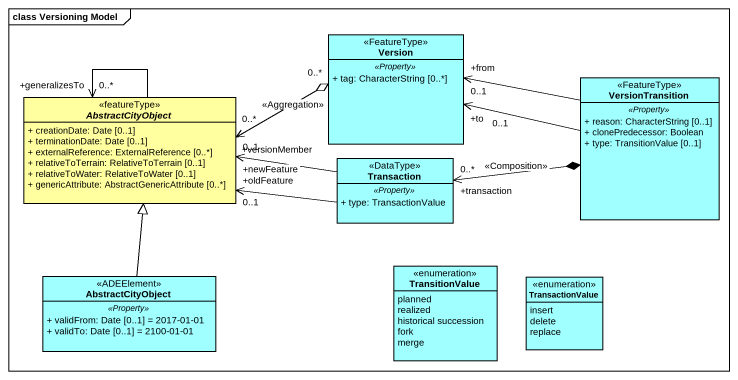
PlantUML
@startuml
mainframe class Versioning Model
hide circle
hide empty members
skinparam classAttributeIconSize 0
class Version <<FeatureType>> #A0FFFF {
  .. <<Property>> ..
  + tag: CharacterString [0..*]
}
class VersionTransition <<FeatureType>> #A0FFFF {
  .. <<Property>> ..
  + reason: CharacterString [0..1]
  + clonePredecessor: Boolean
  + type: TransitionValue [0..1]
}
abstract class AbstractCityObject <<featureType>> #FFFFA0 {
  + creationDate: Date [0..1]
  + terminationDate: Date [0..1]
  + externalReference: ExternalReference [0..*]
  + relativeToTerrain: RelativeToTerrain [0..1]
  + relativeToWater: RelativeToWater [0..1]
  + genericAttribute: AbstractGenericAttribute [0..*]
}
class Transaction <<DataType>> #A0FFFF {
  .. <<Property>> ..
  + type: TransactionValue
}
class "AbstractCityObject" as AbstractCityObject_2 <<ADEElement>> #A0FFFF {
  .. <<Property>> ..
  + validFrom: Date [0..1] = 2017-01-01
  + validTo: Date [0..1] = 2100-01-01
}
enum TransitionValue #A0FFFF {
  planned
  realized
  historical succession
  fork
  merge
}
enum TransactionValue #A0FFFF {
  insert
  delete
  replace
}
Version "0..*" o-left-> "+versionMember\n0..*" AbstractCityObject : <<Aggregation>>
VersionTransition -left-> "+from\n0..1" Version
VersionTransition -left-> "+to\n0..1" Version
VersionTransition *-left-> "+transaction\n0..*" Transaction : <<Composition>>
AbstractCityObject --> "+generalizesTo\n0..*" AbstractCityObject
Transaction -left-> "+oldFeature\n0..1" AbstractCityObject
Transaction -left-> "+newFeature\n0..1" AbstractCityObject
AbstractCityObject_2 -up-|> AbstractCityObject
@enduml
